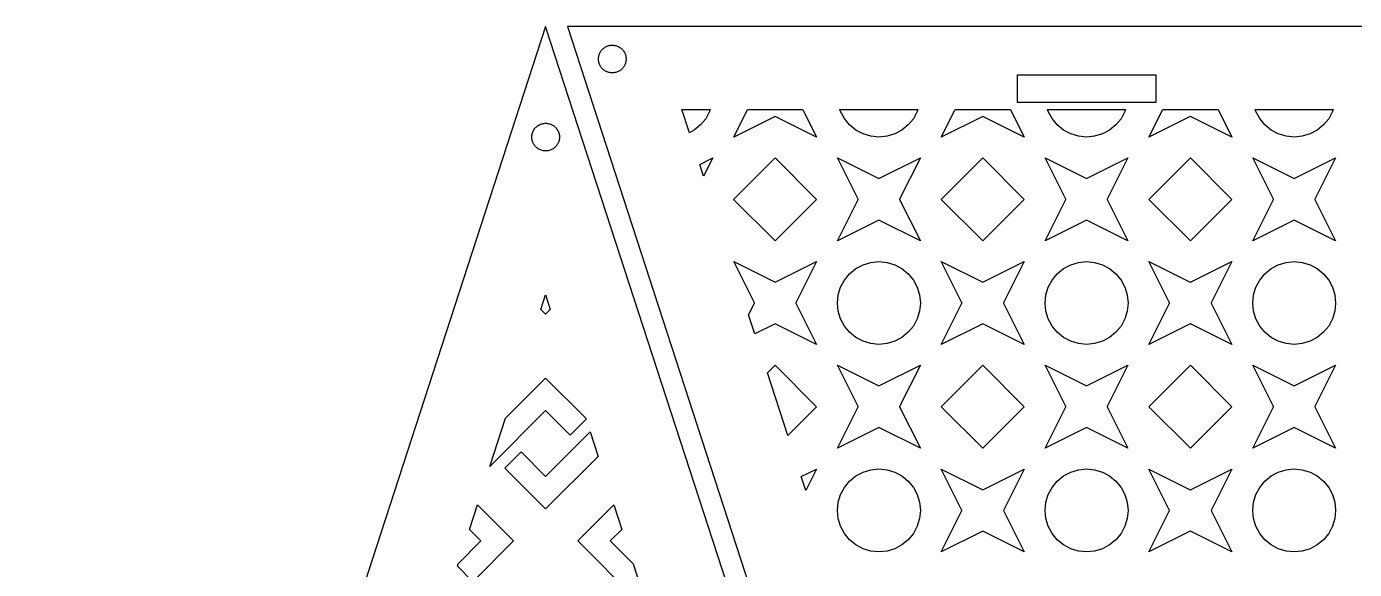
# Model space of a CAD drawing. Header units: metres. Extents: x 20 to 1108, y 20 to 485.
# Drawn here: x 20 to 211.9, y 172.3 to 250.8 of the extents above; entities that cross this region are included whole.
import ezdxf

# ---------------------------------------------------------------- set-up
doc = ezdxf.new("R2010")
doc.units = ezdxf.units.M

msp = doc.modelspace()

# ---------------------------------------------------------------- linework, layer by layer
for p, q in [((95, 250.826), (20, 20)), ((170, 20), (95, 250.826)), ((248.154, 250.826), (98.1544, 250.826)), ((98.1544, 250.826), (173.154, 20.0001)), ((103.169, 247.493), (103.257, 247.582)), ((103.257, 247.582), (103.352, 247.665)), ((103.352, 247.665), (103.451, 247.742)), ((103.451, 247.742), (103.555, 247.813)), ((103.555, 247.813), (103.663, 247.877)), ((103.663, 247.877), (103.775, 247.934)), ((103.775, 247.934), (103.891, 247.984)), ((103.891, 247.984), (104.009, 248.026)), ((104.009, 248.026), (104.129, 248.062)), ((104.129, 248.062), (104.252, 248.089)), ((104.252, 248.089), (104.376, 248.109)), ((104.376, 248.109), (104.501, 248.12)), ((104.501, 248.12), (104.626, 248.124)), ((104.626, 248.124), (104.752, 248.12)), ((104.752, 248.12), (104.877, 248.109)), ((104.877, 248.109), (105.001, 248.089)), ((105.001, 248.089), (105.124, 248.062)), ((105.124, 248.062), (105.244, 248.026)), ((105.244, 248.026), (105.362, 247.984)), ((105.362, 247.984), (105.478, 247.934)), ((105.478, 247.934), (105.59, 247.877)), ((105.59, 247.877), (105.698, 247.813)), ((105.698, 247.813), (105.802, 247.742)), ((105.802, 247.742), (105.901, 247.665)), ((105.901, 247.665), (105.995, 247.582)), ((105.995, 247.582), (106.084, 247.493)), ((102.626, 246.124), (102.631, 246.249)), ((102.631, 245.998), (102.626, 246.124)), ((102.631, 246.249), (102.643, 246.375)), ((102.643, 245.873), (102.631, 245.998)), ((102.643, 246.375), (102.662, 246.499)), ((102.662, 245.749), (102.643, 245.873)), ((102.662, 246.499), (102.69, 246.621)), ((102.69, 245.627), (102.662, 245.749)), ((102.69, 246.621), (102.725, 246.742)), ((102.725, 245.506), (102.69, 245.627)), ((102.725, 246.742), (102.767, 246.86)), ((102.767, 246.86), (102.816, 246.976)), ((102.816, 246.976), (102.874, 247.087)), ((102.874, 247.087), (102.938, 247.195)), ((102.938, 247.195), (103.009, 247.3)), ((103.009, 247.3), (103.085, 247.399)), ((103.085, 247.399), (103.169, 247.493)), ((106.084, 247.493), (106.168, 247.399)), ((106.168, 247.399), (106.244, 247.3)), ((106.244, 247.3), (106.316, 247.195)), ((106.316, 247.195), (106.379, 247.087)), ((106.379, 247.087), (106.437, 246.976)), ((106.437, 246.976), (106.486, 246.86)), ((106.486, 246.86), (106.528, 246.742)), ((106.528, 246.742), (106.564, 246.621)), ((106.564, 245.627), (106.528, 245.506)), ((106.564, 246.621), (106.591, 246.499)), ((106.591, 245.749), (106.564, 245.627)), ((106.591, 246.499), (106.61, 246.375)), ((106.61, 245.873), (106.591, 245.749)), ((106.61, 246.375), (106.622, 246.249)), ((106.622, 245.998), (106.61, 245.873)), ((106.622, 246.249), (106.626, 246.124)), ((106.626, 246.124), (106.622, 245.998)), ((102.767, 245.388), (102.725, 245.506)), ((102.816, 245.273), (102.767, 245.388)), ((102.874, 245.16), (102.816, 245.273)), ((102.938, 245.052), (102.874, 245.16)), ((103.009, 244.948), (102.938, 245.052)), ((103.085, 244.849), (103.009, 244.948)), ((103.169, 244.755), (103.085, 244.849)), ((103.257, 244.666), (103.169, 244.755)), ((103.352, 244.583), (103.257, 244.666)), ((103.451, 244.506), (103.352, 244.583)), ((103.555, 244.436), (103.451, 244.506)), ((103.663, 244.371), (103.555, 244.436)), ((103.775, 244.315), (103.663, 244.371)), ((103.891, 244.265), (103.775, 244.315)), ((104.009, 244.222), (103.891, 244.265)), ((104.129, 244.187), (104.009, 244.222)), ((104.252, 244.159), (104.129, 244.187)), ((104.376, 244.14), (104.252, 244.159)), ((104.501, 244.128), (104.376, 244.14)), ((104.626, 244.124), (104.501, 244.128)), ((104.752, 244.128), (104.626, 244.124)), ((104.877, 244.14), (104.752, 244.128)), ((105.001, 244.159), (104.877, 244.14)), ((105.124, 244.187), (105.001, 244.159)), ((105.244, 244.222), (105.124, 244.187)), ((105.362, 244.265), (105.244, 244.222)), ((105.478, 244.315), (105.362, 244.265)), ((105.59, 244.371), (105.478, 244.315)), ((105.698, 244.436), (105.59, 244.371)), ((105.802, 244.506), (105.698, 244.436)), ((105.901, 244.583), (105.802, 244.506)), ((105.995, 244.666), (105.901, 244.583)), ((106.084, 244.755), (105.995, 244.666)), ((106.168, 244.849), (106.084, 244.755)), ((106.244, 244.948), (106.168, 244.849)), ((106.316, 245.052), (106.244, 244.948)), ((106.379, 245.16), (106.316, 245.052)), ((106.437, 245.273), (106.379, 245.16)), ((106.486, 245.388), (106.437, 245.273)), ((106.528, 245.506), (106.486, 245.388)), ((163.154, 239.826), (163.154, 243.826)), ((163.154, 243.826), (183.154, 243.826)), ((183.154, 243.826), (183.154, 239.826)), ((114.671, 238.826), (118.781, 238.826)), ((115.765, 235.458), (114.671, 238.826)), ((118.692, 238.533), (118.138, 237.496)), ((118.781, 238.826), (118.692, 238.533)), ((122.168, 234.84), (124.161, 238.826)), ((124.161, 238.826), (132.148, 238.826)), ((132.148, 238.826), (134.141, 234.84)), ((137.616, 238.533), (137.528, 238.826)), ((137.528, 238.826), (148.781, 238.826)), ((138.17, 237.497), (137.616, 238.533)), ((148.692, 238.533), (148.138, 237.496)), ((148.781, 238.826), (148.692, 238.533)), ((152.168, 234.84), (154.161, 238.826)), ((154.161, 238.826), (162.148, 238.826)), ((162.148, 238.826), (164.141, 234.84)), ((183.154, 239.826), (163.154, 239.826)), ((167.617, 238.533), (167.528, 238.826)), ((167.528, 238.826), (178.781, 238.826)), ((168.17, 237.497), (167.617, 238.533)), ((178.691, 238.533), (178.138, 237.496)), ((178.781, 238.826), (178.691, 238.533)), ((182.168, 234.84), (184.161, 238.826)), ((184.161, 238.826), (192.148, 238.826)), ((192.148, 238.826), (194.141, 234.84)), ((197.616, 238.533), (197.528, 238.826)), ((197.528, 238.826), (208.781, 238.826)), ((198.17, 237.497), (197.616, 238.533)), ((208.692, 238.533), (208.138, 237.496)), ((208.781, 238.826), (208.692, 238.533)), ((93.3115, 235.898), (93.3818, 236.002)), ((93.3818, 236.002), (93.459, 236.101)), ((93.459, 236.101), (93.542, 236.195)), ((93.542, 236.195), (93.6309, 236.284)), ((93.6309, 236.284), (93.7256, 236.367)), ((93.7256, 236.367), (93.8242, 236.444)), ((93.8242, 236.444), (93.9287, 236.515)), ((93.9287, 236.515), (94.0361, 236.579)), ((94.0361, 236.579), (94.1484, 236.636)), ((94.1484, 236.636), (94.2637, 236.686)), ((94.2637, 236.686), (94.3818, 236.728)), ((94.3818, 236.728), (94.5029, 236.763)), ((94.5029, 236.763), (94.625, 236.791)), ((94.625, 236.791), (94.749, 236.81)), ((94.749, 236.81), (94.874, 236.822)), ((94.874, 236.822), (95, 236.826)), ((95, 236.826), (95.126, 236.822)), ((95.126, 236.822), (95.251, 236.81)), ((95.251, 236.81), (95.375, 236.791)), ((95.375, 236.791), (95.4971, 236.763)), ((95.4971, 236.763), (95.6182, 236.728)), ((95.6182, 236.728), (95.7363, 236.686)), ((95.7363, 236.686), (95.8516, 236.636)), ((95.8516, 236.636), (95.9639, 236.579)), ((95.9639, 236.579), (96.0713, 236.515)), ((96.0713, 236.515), (96.1758, 236.444)), ((96.1758, 236.444), (96.2744, 236.367)), ((96.2744, 236.367), (96.3691, 236.284)), ((96.3691, 236.284), (96.458, 236.195)), ((96.458, 236.195), (96.541, 236.101)), ((96.541, 236.101), (96.6182, 236.002)), ((96.6182, 236.002), (96.6885, 235.898)), ((117.393, 236.588), (116.484, 235.843)), ((118.138, 237.496), (117.393, 236.588)), ((128.148, 237.83), (122.168, 234.84)), ((128.154, 237.833), (128.148, 237.837)), ((128.148, 237.837), (128.148, 237.83)), ((128.161, 237.837), (128.154, 237.833)), ((128.161, 237.83), (128.161, 237.837)), ((134.141, 234.84), (128.161, 237.83)), ((138.916, 236.588), (138.17, 237.497)), ((139.824, 235.843), (138.916, 236.588)), ((147.393, 236.588), (146.484, 235.843)), ((148.138, 237.496), (147.393, 236.588)), ((158.148, 237.83), (152.168, 234.84)), ((158.154, 237.833), (158.148, 237.837)), ((158.148, 237.837), (158.148, 237.83)), ((158.161, 237.837), (158.154, 237.833)), ((158.161, 237.83), (158.161, 237.837)), ((164.141, 234.84), (158.161, 237.83)), ((168.916, 236.588), (168.17, 237.497)), ((169.824, 235.843), (168.916, 236.588)), ((177.393, 236.588), (176.484, 235.843)), ((178.138, 237.496), (177.393, 236.588)), ((188.148, 237.83), (182.168, 234.84)), ((188.154, 237.833), (188.148, 237.837)), ((188.148, 237.837), (188.148, 237.83)), ((188.161, 237.837), (188.154, 237.833)), ((188.161, 237.83), (188.161, 237.837)), ((194.141, 234.84), (188.161, 237.83)), ((198.916, 236.588), (198.17, 237.497)), ((199.824, 235.843), (198.916, 236.588)), ((207.393, 236.588), (206.484, 235.843)), ((208.138, 237.496), (207.393, 236.588)), ((93, 234.826), (93.0039, 234.952)), ((93.0039, 234.701), (93, 234.826)), ((93.0039, 234.952), (93.0156, 235.077)), ((93.0156, 234.576), (93.0039, 234.701)), ((93.0156, 235.077), (93.0352, 235.201)), ((93.0352, 234.451), (93.0156, 234.576)), ((93.0352, 235.201), (93.0625, 235.324)), ((93.0625, 234.329), (93.0352, 234.451)), ((93.0625, 235.324), (93.0977, 235.444)), ((93.0977, 234.208), (93.0625, 234.329)), ((93.0977, 235.444), (93.1406, 235.562)), ((93.1406, 234.09), (93.0977, 234.208)), ((93.1406, 235.562), (93.1904, 235.678)), ((93.1904, 233.975), (93.1406, 234.09)), ((93.1904, 235.678), (93.2471, 235.79)), ((93.2471, 235.79), (93.3115, 235.898)), ((96.6885, 235.898), (96.7529, 235.79)), ((96.7529, 235.79), (96.8096, 235.678)), ((96.8096, 235.678), (96.8594, 235.562)), ((96.8594, 234.09), (96.8096, 233.975)), ((96.8594, 235.562), (96.9023, 235.444)), ((96.9023, 234.208), (96.8594, 234.09)), ((96.9023, 235.444), (96.9375, 235.324)), ((96.9375, 234.329), (96.9023, 234.208)), ((96.9375, 235.324), (96.9648, 235.201)), ((96.9648, 234.451), (96.9375, 234.329)), ((96.9648, 235.201), (96.9844, 235.077)), ((96.9844, 234.576), (96.9648, 234.451)), ((96.9844, 235.077), (96.9961, 234.952)), ((96.9961, 234.701), (96.9844, 234.576)), ((96.9961, 234.952), (97, 234.826)), ((97, 234.826), (96.9961, 234.701)), ((116.484, 235.843), (115.765, 235.458)), ((140.861, 235.288), (139.824, 235.843)), ((141.984, 234.947), (140.861, 235.288)), ((143.154, 234.833), (141.984, 234.947)), ((144.324, 234.948), (143.154, 234.833)), ((145.447, 235.288), (144.324, 234.948)), ((146.484, 235.843), (145.447, 235.288)), ((170.861, 235.288), (169.824, 235.843)), ((171.984, 234.947), (170.861, 235.288)), ((173.154, 234.833), (171.984, 234.947)), ((174.324, 234.948), (173.154, 234.833)), ((175.447, 235.288), (174.324, 234.948)), ((176.484, 235.843), (175.447, 235.288)), ((200.861, 235.288), (199.824, 235.843)), ((201.984, 234.947), (200.861, 235.288)), ((203.154, 234.833), (201.984, 234.947)), ((204.324, 234.948), (203.154, 234.833)), ((205.447, 235.288), (204.324, 234.948)), ((206.484, 235.843), (205.447, 235.288)), ((93.2471, 233.863), (93.1904, 233.975)), ((93.3115, 233.755), (93.2471, 233.863)), ((93.3818, 233.651), (93.3115, 233.755)), ((93.459, 233.551), (93.3818, 233.651)), ((93.542, 233.457), (93.459, 233.551)), ((93.6309, 233.368), (93.542, 233.457)), ((93.7256, 233.285), (93.6309, 233.368)), ((93.8242, 233.208), (93.7256, 233.285)), ((93.9287, 233.138), (93.8242, 233.208)), ((94.0361, 233.074), (93.9287, 233.138)), ((94.1484, 233.017), (94.0361, 233.074)), ((94.2637, 232.967), (94.1484, 233.017)), ((94.3818, 232.924), (94.2637, 232.967)), ((94.5029, 232.889), (94.3818, 232.924)), ((94.625, 232.862), (94.5029, 232.889)), ((94.749, 232.842), (94.625, 232.862)), ((94.874, 232.83), (94.749, 232.842)), ((95, 232.826), (94.874, 232.83)), ((95.126, 232.83), (95, 232.826)), ((95.251, 232.842), (95.126, 232.83)), ((95.375, 232.862), (95.251, 232.842)), ((95.4971, 232.889), (95.375, 232.862)), ((95.6182, 232.924), (95.4971, 232.889)), ((95.7363, 232.967), (95.6182, 232.924)), ((95.8516, 233.017), (95.7363, 232.967)), ((95.9639, 233.074), (95.8516, 233.017)), ((96.0713, 233.138), (95.9639, 233.074)), ((96.1758, 233.208), (96.0713, 233.138)), ((96.2744, 233.285), (96.1758, 233.208)), ((96.3691, 233.368), (96.2744, 233.285)), ((96.458, 233.457), (96.3691, 233.368)), ((96.541, 233.551), (96.458, 233.457)), ((96.6182, 233.651), (96.541, 233.551)), ((96.6885, 233.755), (96.6182, 233.651)), ((96.7529, 233.863), (96.6885, 233.755)), ((96.8096, 233.975), (96.7529, 233.863)), ((117.256, 230.87), (119.141, 231.813)), ((117.813, 229.157), (117.256, 230.87)), ((119.141, 231.813), (117.813, 229.157)), ((122.163, 225.826), (128.154, 231.818)), ((128.154, 231.818), (134.146, 225.826)), ((140.158, 225.833), (137.168, 231.813)), ((137.168, 231.813), (143.148, 228.822)), ((143.161, 228.822), (149.141, 231.813)), ((149.141, 231.813), (146.15, 225.833)), ((152.163, 225.826), (158.154, 231.818)), ((158.154, 231.818), (164.146, 225.826)), ((170.158, 225.833), (167.168, 231.813)), ((167.168, 231.813), (173.148, 228.822)), ((173.161, 228.822), (179.141, 231.813)), ((179.141, 231.813), (176.15, 225.833)), ((182.163, 225.826), (188.154, 231.818)), ((188.154, 231.818), (194.146, 225.826)), ((200.158, 225.833), (197.168, 231.813)), ((197.168, 231.813), (203.148, 228.822)), ((203.161, 228.822), (209.141, 231.813)), ((209.141, 231.813), (206.15, 225.833)), ((143.148, 228.822), (143.148, 228.817)), ((143.148, 228.817), (143.154, 228.819)), ((143.154, 228.819), (143.161, 228.817)), ((143.161, 228.817), (143.161, 228.822)), ((173.148, 228.822), (173.148, 228.817)), ((173.148, 228.817), (173.154, 228.819)), ((173.154, 228.819), (173.161, 228.817)), ((173.161, 228.817), (173.161, 228.822)), ((203.148, 228.822), (203.148, 228.817)), ((203.148, 228.817), (203.154, 228.819)), ((203.154, 228.819), (203.161, 228.817)), ((203.161, 228.817), (203.161, 228.822)), ((128.154, 219.835), (122.163, 225.826)), ((134.146, 225.826), (128.154, 219.835)), ((137.168, 219.84), (140.158, 225.819)), ((140.165, 225.833), (140.158, 225.833)), ((140.158, 225.819), (140.165, 225.819)), ((140.161, 225.826), (140.165, 225.833)), ((140.165, 225.819), (140.161, 225.826)), ((146.15, 225.833), (146.144, 225.833)), ((146.144, 225.833), (146.148, 225.826)), ((146.148, 225.826), (146.144, 225.819)), ((146.144, 225.819), (146.15, 225.819)), ((146.15, 225.819), (149.141, 219.84)), ((158.154, 219.835), (152.163, 225.826)), ((164.146, 225.826), (158.154, 219.835)), ((167.168, 219.84), (170.158, 225.819)), ((170.165, 225.833), (170.158, 225.833)), ((170.158, 225.819), (170.165, 225.819)), ((170.161, 225.826), (170.165, 225.833)), ((170.165, 225.819), (170.161, 225.826)), ((176.15, 225.833), (176.144, 225.833)), ((176.144, 225.833), (176.148, 225.826)), ((176.148, 225.826), (176.144, 225.819)), ((176.144, 225.819), (176.15, 225.819)), ((176.15, 225.819), (179.141, 219.84)), ((188.154, 219.835), (182.163, 225.826)), ((194.146, 225.826), (188.154, 219.835)), ((197.168, 219.84), (200.158, 225.819)), ((200.165, 225.833), (200.158, 225.833)), ((200.158, 225.819), (200.165, 225.819)), ((200.161, 225.826), (200.165, 225.833)), ((200.165, 225.819), (200.161, 225.826)), ((206.15, 225.833), (206.144, 225.833)), ((206.144, 225.833), (206.148, 225.826)), ((206.148, 225.826), (206.144, 225.819)), ((206.144, 225.819), (206.15, 225.819)), ((206.15, 225.819), (209.141, 219.84)), ((143.148, 222.83), (137.168, 219.84)), ((143.154, 222.833), (143.148, 222.836)), ((143.148, 222.836), (143.148, 222.83)), ((143.161, 222.836), (143.154, 222.833)), ((143.161, 222.83), (143.161, 222.836)), ((149.141, 219.84), (143.161, 222.83)), ((173.148, 222.83), (167.168, 219.84)), ((173.154, 222.833), (173.148, 222.836)), ((173.148, 222.836), (173.148, 222.83)), ((173.161, 222.836), (173.154, 222.833)), ((173.161, 222.83), (173.161, 222.836)), ((179.141, 219.84), (173.161, 222.83)), ((203.148, 222.83), (197.168, 219.84)), ((203.154, 222.833), (203.148, 222.836)), ((203.148, 222.836), (203.148, 222.83)), ((203.161, 222.836), (203.154, 222.833)), ((203.161, 222.83), (203.161, 222.836)), ((209.141, 219.84), (203.161, 222.83)), ((125.158, 210.833), (122.168, 216.813)), ((122.168, 216.813), (128.148, 213.822)), ((128.161, 213.822), (134.141, 216.813)), ((134.141, 216.813), (131.15, 210.833)), ((141.984, 216.704), (143.154, 216.819)), ((143.154, 216.819), (144.324, 216.705)), ((155.158, 210.833), (152.168, 216.813)), ((152.168, 216.813), (158.148, 213.822)), ((158.161, 213.822), (164.141, 216.813)), ((164.141, 216.813), (161.15, 210.833)), ((171.984, 216.704), (173.154, 216.819)), ((173.154, 216.819), (174.324, 216.705)), ((185.158, 210.833), (182.168, 216.813)), ((182.168, 216.813), (188.148, 213.822)), ((188.161, 213.822), (194.141, 216.813)), ((194.141, 216.813), (191.15, 210.833)), ((201.984, 216.704), (203.154, 216.819)), ((203.154, 216.819), (204.324, 216.705)), ((138.171, 214.156), (138.916, 215.065)), ((138.916, 215.065), (139.824, 215.81)), ((139.824, 215.81), (140.861, 216.364)), ((140.861, 216.364), (141.984, 216.704)), ((144.324, 216.705), (145.447, 216.364)), ((145.447, 216.364), (146.484, 215.81)), ((146.484, 215.81), (147.393, 215.065)), ((147.393, 215.065), (148.139, 214.155)), ((168.171, 214.156), (168.916, 215.065)), ((168.916, 215.065), (169.824, 215.81)), ((169.824, 215.81), (170.861, 216.364)), ((170.861, 216.364), (171.984, 216.704)), ((174.324, 216.705), (175.447, 216.364)), ((175.447, 216.364), (176.484, 215.81)), ((176.484, 215.81), (177.393, 215.065)), ((177.393, 215.065), (178.139, 214.155)), ((198.171, 214.156), (198.916, 215.065)), ((198.916, 215.065), (199.824, 215.81)), ((199.824, 215.81), (200.861, 216.364)), ((200.861, 216.364), (201.984, 216.704)), ((204.324, 216.705), (205.447, 216.364)), ((205.447, 216.364), (206.484, 215.81)), ((206.484, 215.81), (207.393, 215.065)), ((207.393, 215.065), (208.139, 214.155)), ((128.148, 213.822), (128.148, 213.816)), ((128.148, 213.816), (128.154, 213.819)), ((128.154, 213.819), (128.161, 213.816)), ((128.161, 213.816), (128.161, 213.822)), ((137.275, 211.996), (137.616, 213.119)), ((137.616, 213.119), (138.171, 214.156)), ((148.139, 214.155), (148.692, 213.119)), ((148.692, 213.119), (149.032, 211.996)), ((158.148, 213.822), (158.148, 213.816)), ((158.148, 213.816), (158.154, 213.819)), ((158.154, 213.819), (158.161, 213.816)), ((158.161, 213.816), (158.161, 213.822)), ((167.275, 211.996), (167.617, 213.119)), ((167.617, 213.119), (168.171, 214.156)), ((178.139, 214.155), (178.691, 213.119)), ((178.691, 213.119), (179.032, 211.996)), ((188.148, 213.822), (188.148, 213.816)), ((188.148, 213.816), (188.154, 213.819)), ((188.154, 213.819), (188.161, 213.816)), ((188.161, 213.816), (188.161, 213.822)), ((197.275, 211.996), (197.616, 213.119)), ((197.616, 213.119), (198.171, 214.156)), ((208.139, 214.155), (208.692, 213.119)), ((208.692, 213.119), (209.032, 211.996)), ((94.3223, 209.908), (95, 211.993)), ((95, 211.993), (95.6777, 209.908)), ((137.161, 210.827), (137.275, 211.996)), ((149.032, 211.996), (149.148, 210.825)), ((167.161, 210.827), (167.275, 211.996)), ((179.032, 211.996), (179.148, 210.825)), ((197.161, 210.827), (197.275, 211.996)), ((209.032, 211.996), (209.148, 210.825)), ((95, 209.23), (94.3223, 209.908)), ((95.6777, 209.908), (95, 209.23)), ((124.317, 209.139), (125.158, 210.819)), ((125.218, 206.365), (124.317, 209.139)), ((125.164, 210.833), (125.158, 210.833)), ((125.158, 210.819), (125.164, 210.819)), ((125.161, 210.826), (125.164, 210.833)), ((125.164, 210.819), (125.161, 210.826)), ((131.15, 210.833), (131.145, 210.833)), ((131.145, 210.833), (131.148, 210.826)), ((131.148, 210.826), (131.145, 210.819)), ((131.145, 210.819), (131.15, 210.819)), ((131.15, 210.819), (134.141, 204.84)), ((137.276, 209.656), (137.161, 210.827)), ((137.616, 208.533), (137.276, 209.656)), ((149.033, 209.656), (148.692, 208.533)), ((149.148, 210.825), (149.033, 209.656)), ((152.168, 204.84), (155.158, 210.819)), ((155.164, 210.833), (155.158, 210.833)), ((155.158, 210.819), (155.164, 210.819)), ((155.161, 210.826), (155.164, 210.833)), ((155.164, 210.819), (155.161, 210.826)), ((161.15, 210.833), (161.145, 210.833)), ((161.145, 210.833), (161.148, 210.826)), ((161.148, 210.826), (161.145, 210.819)), ((161.145, 210.819), (161.15, 210.819)), ((161.15, 210.819), (164.141, 204.84)), ((167.276, 209.656), (167.161, 210.827)), ((167.617, 208.533), (167.276, 209.656)), ((179.033, 209.656), (178.691, 208.533)), ((179.148, 210.825), (179.033, 209.656)), ((182.168, 204.84), (185.158, 210.819)), ((185.164, 210.833), (185.158, 210.833)), ((185.158, 210.819), (185.164, 210.819)), ((185.161, 210.826), (185.164, 210.833)), ((185.164, 210.819), (185.161, 210.826)), ((191.15, 210.833), (191.145, 210.833)), ((191.145, 210.833), (191.148, 210.826)), ((191.148, 210.826), (191.145, 210.819)), ((191.145, 210.819), (191.15, 210.819)), ((191.15, 210.819), (194.141, 204.84)), ((197.276, 209.656), (197.161, 210.827)), ((197.616, 208.533), (197.276, 209.656)), ((209.033, 209.656), (208.692, 208.533)), ((209.148, 210.825), (209.033, 209.656)), ((128.148, 207.83), (125.218, 206.365)), ((128.154, 207.833), (128.148, 207.837)), ((128.148, 207.837), (128.148, 207.83)), ((128.161, 207.837), (128.154, 207.833)), ((128.161, 207.83), (128.161, 207.837)), ((134.141, 204.84), (128.161, 207.83)), ((138.17, 207.497), (137.616, 208.533)), ((138.916, 206.588), (138.17, 207.497)), ((148.138, 207.496), (147.393, 206.588)), ((148.692, 208.533), (148.138, 207.496)), ((158.148, 207.83), (152.168, 204.84)), ((158.154, 207.833), (158.148, 207.837)), ((158.148, 207.837), (158.148, 207.83)), ((158.161, 207.837), (158.154, 207.833)), ((158.161, 207.83), (158.161, 207.837)), ((164.141, 204.84), (158.161, 207.83)), ((168.17, 207.497), (167.617, 208.533)), ((168.916, 206.588), (168.17, 207.497)), ((178.138, 207.496), (177.393, 206.588)), ((178.691, 208.533), (178.138, 207.496)), ((188.148, 207.83), (182.168, 204.84)), ((188.154, 207.833), (188.148, 207.837)), ((188.148, 207.837), (188.148, 207.83)), ((188.161, 207.837), (188.154, 207.833)), ((188.161, 207.83), (188.161, 207.837)), ((194.141, 204.84), (188.161, 207.83)), ((198.17, 207.497), (197.616, 208.533)), ((198.916, 206.588), (198.17, 207.497)), ((208.138, 207.496), (207.393, 206.588)), ((208.692, 208.533), (208.138, 207.496)), ((139.824, 205.843), (138.916, 206.588)), ((140.861, 205.288), (139.824, 205.843)), ((146.484, 205.843), (145.447, 205.288)), ((147.393, 206.588), (146.484, 205.843)), ((169.824, 205.843), (168.916, 206.588)), ((170.861, 205.288), (169.824, 205.843)), ((176.484, 205.843), (175.447, 205.288)), ((177.393, 206.588), (176.484, 205.843)), ((199.824, 205.843), (198.916, 206.588)), ((200.861, 205.288), (199.824, 205.843)), ((206.484, 205.843), (205.447, 205.288)), ((207.393, 206.588), (206.484, 205.843)), ((141.984, 204.947), (140.861, 205.288)), ((143.154, 204.833), (141.984, 204.947)), ((144.324, 204.948), (143.154, 204.833)), ((145.447, 205.288), (144.324, 204.948)), ((171.984, 204.947), (170.861, 205.288)), ((173.154, 204.833), (171.984, 204.947)), ((174.324, 204.948), (173.154, 204.833)), ((175.447, 205.288), (174.324, 204.948)), ((201.984, 204.947), (200.861, 205.288)), ((203.154, 204.833), (201.984, 204.947)), ((204.324, 204.948), (203.154, 204.833)), ((205.447, 205.288), (204.324, 204.948)), ((127.054, 200.717), (128.154, 201.818)), ((128.154, 201.818), (134.146, 195.826)), ((140.158, 195.833), (137.168, 201.813)), ((137.168, 201.813), (143.148, 198.822)), ((143.161, 198.822), (149.141, 201.813)), ((149.141, 201.813), (146.15, 195.833)), ((152.163, 195.826), (158.154, 201.818)), ((158.154, 201.818), (164.146, 195.826)), ((170.158, 195.833), (167.168, 201.813)), ((167.168, 201.813), (173.148, 198.822)), ((173.161, 198.822), (179.141, 201.813)), ((179.141, 201.813), (176.15, 195.833)), ((182.163, 195.826), (188.154, 201.818)), ((188.154, 201.818), (194.146, 195.826)), ((200.158, 195.833), (197.168, 201.813)), ((197.168, 201.813), (203.148, 198.822)), ((203.161, 198.822), (209.141, 201.813)), ((209.141, 201.813), (206.15, 195.833)), ((89.2129, 194.182), (95, 199.969)), ((95, 199.969), (100.787, 194.182)), ((129.992, 191.673), (127.054, 200.717)), ((143.148, 198.822), (143.148, 198.817)), ((143.148, 198.817), (143.154, 198.819)), ((143.154, 198.819), (143.161, 198.817)), ((143.161, 198.817), (143.161, 198.822)), ((173.148, 198.822), (173.148, 198.817)), ((173.148, 198.817), (173.154, 198.819)), ((173.154, 198.819), (173.161, 198.817)), ((173.161, 198.817), (173.161, 198.822)), ((203.148, 198.822), (203.148, 198.817)), ((203.148, 198.817), (203.154, 198.819)), ((203.154, 198.819), (203.161, 198.817)), ((203.161, 198.817), (203.161, 198.822)), ((134.146, 195.826), (129.992, 191.673)), ((137.168, 189.84), (140.158, 195.819)), ((140.165, 195.833), (140.158, 195.833)), ((140.158, 195.819), (140.165, 195.819)), ((140.161, 195.826), (140.165, 195.833)), ((140.165, 195.819), (140.161, 195.826)), ((146.15, 195.833), (146.144, 195.833)), ((146.144, 195.833), (146.148, 195.826)), ((146.148, 195.826), (146.144, 195.819)), ((146.144, 195.819), (146.15, 195.819)), ((146.15, 195.819), (149.141, 189.84)), ((158.154, 189.835), (152.163, 195.826)), ((164.146, 195.826), (158.154, 189.835)), ((167.168, 189.84), (170.158, 195.819)), ((170.165, 195.833), (170.158, 195.833)), ((170.158, 195.819), (170.165, 195.819)), ((170.161, 195.826), (170.165, 195.833)), ((170.165, 195.819), (170.161, 195.826)), ((176.15, 195.833), (176.144, 195.833)), ((176.144, 195.833), (176.148, 195.826)), ((176.148, 195.826), (176.144, 195.819)), ((176.144, 195.819), (176.15, 195.819)), ((176.15, 195.819), (179.141, 189.84)), ((188.154, 189.835), (182.163, 195.826)), ((194.146, 195.826), (188.154, 189.835)), ((197.168, 189.84), (200.158, 195.819)), ((200.165, 195.833), (200.158, 195.833)), ((200.158, 195.819), (200.165, 195.819)), ((200.161, 195.826), (200.165, 195.833)), ((200.165, 195.819), (200.161, 195.826)), ((206.15, 195.833), (206.144, 195.833)), ((206.144, 195.833), (206.148, 195.826)), ((206.148, 195.826), (206.144, 195.819)), ((206.144, 195.819), (206.15, 195.819)), ((206.15, 195.819), (209.141, 189.84)), ((95, 195.255), (86.9443, 187.199)), ((86.9443, 187.199), (89.2129, 194.182)), ((98.5352, 191.72), (95, 195.255)), ((100.839, 194.023), (98.5352, 191.72)), ((100.787, 194.182), (100.839, 194.023)), ((95, 185.744), (101.438, 192.181)), ((101.438, 192.181), (102.594, 188.624)), ((143.148, 192.83), (137.168, 189.84)), ((143.154, 192.833), (143.148, 192.836)), ((143.148, 192.836), (143.148, 192.83)), ((143.161, 192.836), (143.154, 192.833)), ((143.161, 192.83), (143.161, 192.836)), ((149.141, 189.84), (143.161, 192.83)), ((173.148, 192.83), (167.168, 189.84)), ((173.154, 192.833), (173.148, 192.836)), ((173.148, 192.836), (173.148, 192.83)), ((173.161, 192.836), (173.154, 192.833)), ((173.161, 192.83), (173.161, 192.836)), ((179.141, 189.84), (173.161, 192.83)), ((203.148, 192.83), (197.168, 189.84)), ((203.154, 192.833), (203.148, 192.836)), ((203.148, 192.836), (203.148, 192.83)), ((203.161, 192.836), (203.154, 192.833)), ((203.161, 192.83), (203.161, 192.836)), ((209.141, 189.84), (203.161, 192.83)), ((89.1074, 186.923), (91.4648, 189.279)), ((91.4648, 189.279), (95, 185.744)), ((102.594, 188.624), (95, 181.03)), ((95, 181.03), (89.1074, 186.923)), ((131.931, 185.707), (134.141, 186.813)), ((134.141, 186.813), (132.583, 183.697)), ((139.824, 185.81), (140.861, 186.364)), ((140.861, 186.364), (141.984, 186.704)), ((141.984, 186.704), (143.154, 186.819)), ((143.154, 186.819), (144.324, 186.705)), ((144.324, 186.705), (145.447, 186.364)), ((145.447, 186.364), (146.484, 185.81)), ((155.158, 180.833), (152.168, 186.813)), ((152.168, 186.813), (158.148, 183.822)), ((158.161, 183.822), (164.141, 186.813)), ((164.141, 186.813), (161.15, 180.833)), ((169.824, 185.81), (170.861, 186.364)), ((170.861, 186.364), (171.984, 186.704)), ((171.984, 186.704), (173.154, 186.819)), ((173.154, 186.819), (174.324, 186.705)), ((174.324, 186.705), (175.447, 186.364)), ((175.447, 186.364), (176.484, 185.81)), ((185.158, 180.833), (182.168, 186.813)), ((182.168, 186.813), (188.148, 183.822)), ((188.161, 183.822), (194.141, 186.813)), ((194.141, 186.813), (191.15, 180.833)), ((199.824, 185.81), (200.861, 186.364)), ((200.861, 186.364), (201.984, 186.704)), ((201.984, 186.704), (203.154, 186.819)), ((203.154, 186.819), (204.324, 186.705)), ((204.324, 186.705), (205.447, 186.364)), ((205.447, 186.364), (206.484, 185.81)), ((132.583, 183.697), (131.931, 185.707)), ((138.171, 184.156), (138.916, 185.065)), ((138.916, 185.065), (139.824, 185.81)), ((146.484, 185.81), (147.393, 185.065)), ((147.393, 185.065), (148.139, 184.155)), ((168.171, 184.156), (168.916, 185.065)), ((168.916, 185.065), (169.824, 185.81)), ((176.484, 185.81), (177.393, 185.065)), ((177.393, 185.065), (178.139, 184.155)), ((198.171, 184.156), (198.916, 185.065)), ((198.916, 185.065), (199.824, 185.81)), ((206.484, 185.81), (207.393, 185.065)), ((207.393, 185.065), (208.139, 184.155)), ((137.275, 181.996), (137.616, 183.119)), ((137.616, 183.119), (138.171, 184.156)), ((148.139, 184.155), (148.692, 183.119)), ((148.692, 183.119), (149.032, 181.996)), ((158.148, 183.822), (158.148, 183.816)), ((158.148, 183.816), (158.154, 183.819)), ((158.154, 183.819), (158.161, 183.816)), ((158.161, 183.816), (158.161, 183.822)), ((167.275, 181.996), (167.617, 183.119)), ((167.617, 183.119), (168.171, 184.156)), ((178.139, 184.155), (178.691, 183.119)), ((178.691, 183.119), (179.032, 181.996)), ((188.148, 183.822), (188.148, 183.816)), ((188.148, 183.816), (188.154, 183.819)), ((188.154, 183.819), (188.161, 183.816)), ((188.161, 183.816), (188.161, 183.822)), ((197.275, 181.996), (197.616, 183.119)), ((197.616, 183.119), (198.171, 184.156)), ((208.139, 184.155), (208.692, 183.119)), ((208.692, 183.119), (209.032, 181.996)), ((83.9795, 178.076), (85.1357, 181.634)), ((85.1357, 181.634), (90.3701, 176.4)), ((99.6299, 176.4), (104.864, 181.634)), ((104.864, 181.634), (106.021, 178.076)), ((137.161, 180.827), (137.275, 181.996)), ((137.276, 179.656), (137.161, 180.827)), ((149.032, 181.996), (149.148, 180.825)), ((149.148, 180.825), (149.033, 179.656)), ((152.168, 174.84), (155.158, 180.819)), ((155.164, 180.833), (155.158, 180.833)), ((155.158, 180.819), (155.164, 180.819)), ((155.161, 180.826), (155.164, 180.833)), ((155.164, 180.819), (155.161, 180.826)), ((161.15, 180.833), (161.145, 180.833)), ((161.145, 180.833), (161.148, 180.826)), ((161.148, 180.826), (161.145, 180.819)), ((161.145, 180.819), (161.15, 180.819)), ((161.15, 180.819), (164.141, 174.84)), ((167.161, 180.827), (167.275, 181.996)), ((167.276, 179.656), (167.161, 180.827)), ((179.032, 181.996), (179.148, 180.825)), ((179.148, 180.825), (179.033, 179.656)), ((182.168, 174.84), (185.158, 180.819)), ((185.164, 180.833), (185.158, 180.833)), ((185.158, 180.819), (185.164, 180.819)), ((185.161, 180.826), (185.164, 180.833)), ((185.164, 180.819), (185.161, 180.826)), ((191.15, 180.833), (191.145, 180.833)), ((191.145, 180.833), (191.148, 180.826)), ((191.148, 180.826), (191.145, 180.819)), ((191.145, 180.819), (191.15, 180.819)), ((191.15, 180.819), (194.141, 174.84)), ((197.161, 180.827), (197.275, 181.996)), ((197.276, 179.656), (197.161, 180.827)), ((209.032, 181.996), (209.148, 180.825)), ((209.148, 180.825), (209.033, 179.656)), ((137.616, 178.533), (137.276, 179.656)), ((138.17, 177.497), (137.616, 178.533)), ((148.692, 178.533), (148.138, 177.496)), ((149.033, 179.656), (148.692, 178.533)), ((167.617, 178.533), (167.276, 179.656)), ((168.17, 177.497), (167.617, 178.533)), ((178.691, 178.533), (178.138, 177.496)), ((179.033, 179.656), (178.691, 178.533)), ((197.616, 178.533), (197.276, 179.656)), ((198.17, 177.497), (197.616, 178.533)), ((208.692, 178.533), (208.138, 177.496)), ((209.033, 179.656), (208.692, 178.533)), ((85.6562, 176.4), (83.9795, 178.076)), ((106.021, 178.076), (104.344, 176.4)), ((138.916, 176.588), (138.17, 177.497)), ((139.824, 175.843), (138.916, 176.588)), ((147.393, 176.588), (146.484, 175.843)), ((148.138, 177.496), (147.393, 176.588)), ((158.148, 177.83), (152.168, 174.84)), ((158.154, 177.833), (158.148, 177.837)), ((158.148, 177.837), (158.148, 177.83)), ((158.161, 177.837), (158.154, 177.833)), ((158.161, 177.83), (158.161, 177.837)), ((164.141, 174.84), (158.161, 177.83)), ((168.916, 176.588), (168.17, 177.497)), ((169.824, 175.843), (168.916, 176.588)), ((177.393, 176.588), (176.484, 175.843)), ((178.138, 177.496), (177.393, 176.588)), ((188.148, 177.83), (182.168, 174.84)), ((188.154, 177.833), (188.148, 177.837)), ((188.148, 177.837), (188.148, 177.83)), ((188.161, 177.837), (188.154, 177.833)), ((188.161, 177.83), (188.161, 177.837)), ((194.141, 174.84), (188.161, 177.83)), ((198.916, 176.588), (198.17, 177.497)), ((199.824, 175.843), (198.916, 176.588)), ((207.393, 176.588), (206.484, 175.843)), ((208.138, 177.496), (207.393, 176.588)), ((82.3662, 173.109), (85.6562, 176.4)), ((90.3701, 176.4), (84.4775, 170.507)), ((109.903, 166.127), (99.6299, 176.4)), ((104.344, 176.4), (107.634, 173.109)), ((140.861, 175.288), (139.824, 175.843)), ((141.984, 174.947), (140.861, 175.288)), ((143.154, 174.833), (141.984, 174.947)), ((144.324, 174.948), (143.154, 174.833)), ((145.447, 175.288), (144.324, 174.948)), ((146.484, 175.843), (145.447, 175.288)), ((170.861, 175.288), (169.824, 175.843)), ((171.984, 174.947), (170.861, 175.288)), ((173.154, 174.833), (171.984, 174.947)), ((174.324, 174.948), (173.154, 174.833)), ((175.447, 175.288), (174.324, 174.948)), ((176.484, 175.843), (175.447, 175.288)), ((200.861, 175.288), (199.824, 175.843)), ((201.984, 174.947), (200.861, 175.288)), ((203.154, 174.833), (201.984, 174.947)), ((204.324, 174.948), (203.154, 174.833)), ((205.447, 175.288), (204.324, 174.948)), ((206.484, 175.843), (205.447, 175.288)), ((82.2451, 172.74), (82.3662, 173.109)), ((84.4775, 170.507), (82.2451, 172.74)), ((107.634, 173.109), (109.903, 166.127))]:
    msp.add_line(p, q)

doc.saveas('drawing.dxf')
